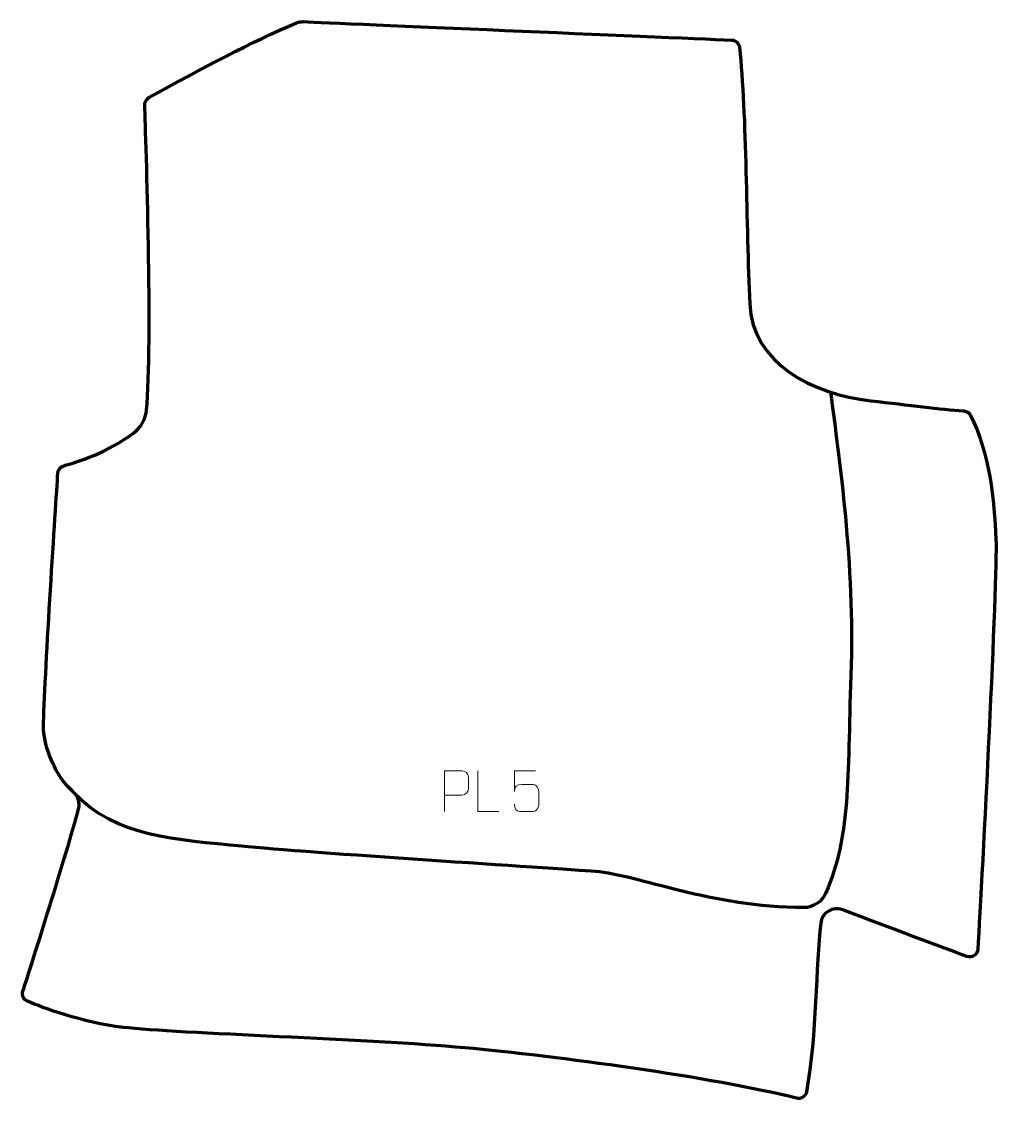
# Model space of a CAD drawing. Header units: millimetres. Extents: x -299 to 300, y -331 to 331.
import ezdxf

# ---------------------------------------------------------------- set-up
doc = ezdxf.new("R2010")
doc.units = ezdxf.units.MM
doc.header["$MEASUREMENT"] = 0
for name, color, linetype in [('layer 1', 7, 'Continuous'), ('layer 2', 7, 'Continuous'), ('layer 3', 7, 'Continuous')]:
    doc.layers.add(name, color=color, linetype=linetype)

msp = doc.modelspace()

# ---------------------------------------------------------------- linework, layer by layer
at = {"layer": 'layer 1', "color": 250, "lineweight": 9}
for points, knots in [([(-39.7601, -154.3565), (-39.7601, -154.3565), (-39.7601, -129.4029), (-39.7601, -129.4029), (-39.7601, -129.4029), (-36.1651, -129.4029), (-32.5698, -129.4029), (-28.9744, -129.4029), (-28.9744, -129.4029), (-26.6492, -129.4408), (-25.0918, -130.9309), (-25.096, -133.297), (-25.096, -133.297), (-25.0964, -135.3327), (-25.0964, -138.392), (-25.096, -140.428), (-25.096, -140.428), (-25.1025, -142.3034), (-26.9147, -144.2453), (-28.9243, -144.2644), (-28.9243, -144.2644), (-28.9243, -144.2644), (-39.7601, -144.2644), (-39.7601, -144.2644)], [0, 0, 0, 0, 0.14285714, 0.14285714, 0.14285714, 0.14285714, 0.28571429, 0.28571429, 0.28571429, 0.28571429, 0.42857143, 0.42857143, 0.42857143, 0.42857143, 0.57142857, 0.57142857, 0.57142857, 0.57142857, 0.71428571, 0.71428571, 0.71428571, 0.71428571, 1, 1, 1, 1]), ([(-6.4198, -154.3564), (-6.4198, -154.3564), (-19.3689, -154.3564), (-19.3689, -154.3564), (-19.3689, -154.3564), (-19.3689, -154.3564), (-19.3689, -129.4028), (-19.3689, -129.4028)], [0, 0, 0, 0, 0.33333333, 0.33333333, 0.33333333, 0.33333333, 1, 1, 1, 1]), ([(16.0252, -129.4248), (16.0252, -129.4248), (3.1735, -129.4248), (3.1735, -129.4248), (3.1735, -129.4248), (3.1738, -133.6554), (3.1738, -137.8863), (3.1735, -142.1175), (3.1735, -142.1175), (3.1732, -138.8074), (4.8042, -137.7356), (7.6162, -137.6751), (7.6162, -137.6751), (10.0558, -137.6748), (12.4953, -137.6748), (14.9345, -137.6751), (14.9345, -137.6751), (16.5843, -137.6683), (18.0592, -140.0488), (18.0877, -142.1175), (18.0877, -142.1175), (18.0874, -144.7048), (18.0874, -147.2924), (18.0877, -149.8801), (18.0877, -149.8801), (18.1339, -151.8395), (16.6345, -154.2758), (15.0086, -154.3343), (15.0086, -154.3343), (13.0521, -154.334), (8.1571, -154.334), (6.2001, -154.3343), (6.2001, -154.3343), (4.3546, -154.3431), (3.2475, -152.3783), (3.2267, -149.8272)], [0, 0, 0, 0, 0.1, 0.1, 0.1, 0.1, 0.2, 0.2, 0.2, 0.2, 0.3, 0.3, 0.3, 0.3, 0.4, 0.4, 0.4, 0.4, 0.5, 0.5, 0.5, 0.5, 0.6, 0.6, 0.6, 0.6, 0.7, 0.7, 0.7, 0.7, 0.8, 0.8, 0.8, 0.8, 1, 1, 1, 1])]:
    msp.add_open_spline(points, degree=3, knots=knots, dxfattribs=at)
at = {"layer": 'layer 2', "color": 230, "lineweight": 200}
msp.add_open_spline([(280.756, -243.266), (283.9017, -244.4302), (287.275, -242.2232), (287.4761, -238.8694), (287.4761, -238.8694), (290.1783, -193.8595), (299.5146, -11.351), (298.608, 12.7191), (298.608, 12.7191), (297.6798, 37.3655), (294.514, 65.5982), (283.0713, 88.7736), (283.0713, 88.7736), (282.2874, 90.3615), (280.7094, 91.4011), (278.9427, 91.5267), (278.9427, 91.5267), (264.0685, 92.5847), (245.8641, 95.1095), (221.865, 97.7987), (221.865, 97.7987), (185.6204, 101.8603), (149.2546, 120.7921), (147.5306, 157.2919), (147.5306, 157.2919), (145.2781, 204.9885), (145.7456, 273.9393), (141.2071, 314.7355), (141.2071, 314.7355), (140.9337, 317.1937), (138.9158, 319.0825), (136.4495, 319.1848), (136.4495, 319.1848), (92.4034, 321.0118), (-103.1945, 329.4922), (-126.2052, 330.4902), (-126.2052, 330.4902), (-127.6787, 330.5544), (-129.1438, 330.2895), (-130.5041, 329.7194), (-130.5041, 329.7194), (-157.6984, 318.3236), (-188.9527, 301.6358), (-221.0555, 283.8414), (-221.0555, 283.8414), (-222.7019, 282.9287), (-223.6978, 281.1708), (-223.6318, 279.2895), (-223.6318, 279.2895), (-222.8913, 258.0759), (-218.7342, 132.6274), (-222.5463, 92.1772), (-222.5463, 92.1772), (-223.0769, 86.5476), (-225.945, 81.4013), (-230.4602, 78.0089), (-230.4602, 78.0089), (-246.4632, 65.9842), (-265.5446, 60.0128), (-273.2341, 57.9529), (-273.2341, 57.9529), (-275.3064, 57.3977), (-276.7975, 55.5876), (-276.9387, 53.443), (-276.9387, 53.443), (-278.2746, 33.1033), (-284.7527, -66.4665), (-285.7369, -99.4519), (-285.7369, -99.4519), (-285.9193, -105.562), (-284.988, -111.6573), (-282.9616, -117.4242), (-282.9616, -117.4242), (-278.0245, -131.4757), (-272.1539, -138.0268), (-267.0542, -142.7716), (-267.0542, -142.7716), (-264.3621, -145.2767), (-263.2805, -149.0652), (-264.2157, -152.6219), (-264.2157, -152.6219), (-271.4209, -180.0197), (-292.7787, -247.0372), (-298.4246, -264.6655), (-298.4246, -264.6655), (-299.2162, -267.1378), (-297.9921, -269.8069), (-295.6024, -270.8102), (-295.6024, -270.8102), (-286.2502, -274.7359), (-262.5086, -283.8256), (-236.7396, -286.8189), (-236.7396, -286.8189), (-203.5207, -290.6779), (-85.0896, -294.054), (-27.3184, -299.3598), (-27.3184, -299.3598), (28.557, -304.4917), (124.29, -317.294), (176.2478, -330.3482), (176.2478, -330.3482), (179.0573, -331.0541), (181.8781, -329.2327), (182.3858, -326.3752), (182.3858, -326.3752), (188.692, -290.86), (188.0863, -248.9285), (191.0969, -222.8349), (191.0969, -222.8349), (191.8455, -216.3484), (198.513, -212.3186), (204.5991, -214.6536), (204.5991, -214.6536), (233.3741, -225.692), (267.0372, -238.1906), (280.756, -243.266)], degree=3, knots=[0, 0, 0, 0, 0.03333333, 0.03333333, 0.03333333, 0.03333333, 0.06666667, 0.06666667, 0.06666667, 0.06666667, 0.1, 0.1, 0.1, 0.1, 0.13333333, 0.13333333, 0.13333333, 0.13333333, 0.16666667, 0.16666667, 0.16666667, 0.16666667, 0.2, 0.2, 0.2, 0.2, 0.23333333, 0.23333333, 0.23333333, 0.23333333, 0.26666667, 0.26666667, 0.26666667, 0.26666667, 0.3, 0.3, 0.3, 0.3, 0.33333333, 0.33333333, 0.33333333, 0.33333333, 0.36666667, 0.36666667, 0.36666667, 0.36666667, 0.4, 0.4, 0.4, 0.4, 0.43333333, 0.43333333, 0.43333333, 0.43333333, 0.46666667, 0.46666667, 0.46666667, 0.46666667, 0.5, 0.5, 0.5, 0.5, 0.53333333, 0.53333333, 0.53333333, 0.53333333, 0.56666667, 0.56666667, 0.56666667, 0.56666667, 0.6, 0.6, 0.6, 0.6, 0.63333333, 0.63333333, 0.63333333, 0.63333333, 0.66666667, 0.66666667, 0.66666667, 0.66666667, 0.7, 0.7, 0.7, 0.7, 0.73333333, 0.73333333, 0.73333333, 0.73333333, 0.76666667, 0.76666667, 0.76666667, 0.76666667, 0.8, 0.8, 0.8, 0.8, 0.83333333, 0.83333333, 0.83333333, 0.83333333, 0.86666667, 0.86666667, 0.86666667, 0.86666667, 0.9, 0.9, 0.9, 0.9, 0.93333333, 0.93333333, 0.93333333, 0.93333333, 1, 1, 1, 1], dxfattribs=at)
at = {"layer": 'layer 3', "color": 142, "lineweight": 200}
msp.add_open_spline([(197.14, 103.0345), (202.4066, 61.4118), (211.9687, -0.7434), (209.5783, -70.8672), (209.5783, -70.8672), (207.3699, -135.6488), (209.5818, -168.8068), (194.2254, -204.268), (194.2254, -204.268), (191.8858, -209.6701), (186.6001, -213.3062), (180.7129, -213.3076), (180.7129, -213.3076), (124.314, -213.3224), (78.4945, -193.1855), (52.995, -191.1933), (52.995, -191.1933), (27.4955, -189.2012), (-124.7048, -179.6388), (-164.1496, -175.6545), (-164.1496, -175.6545), (-203.594, -171.6703), (-242.4574, -170.0553), (-267.0524, -142.7732)], degree=3, knots=[0, 0, 0, 0, 0.14285714, 0.14285714, 0.14285714, 0.14285714, 0.28571429, 0.28571429, 0.28571429, 0.28571429, 0.42857143, 0.42857143, 0.42857143, 0.42857143, 0.57142857, 0.57142857, 0.57142857, 0.57142857, 0.71428571, 0.71428571, 0.71428571, 0.71428571, 1, 1, 1, 1], dxfattribs=at)

doc.saveas('drawing.dxf')
